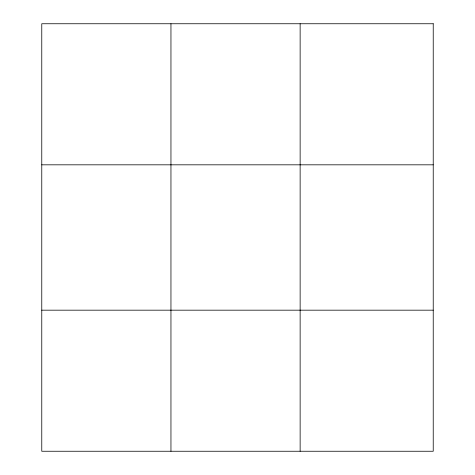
<?xml version="1.0" encoding="UTF-8"?>
<svg xmlns="http://www.w3.org/2000/svg" width="475" height="475" viewBox="0 0 475 475"><rect width="100%" height="100%" fill="white"/><g stroke="black" fill="none" stroke-linecap="round" stroke-linejoin="round"><path stroke-width="0.71" d="M170.953 451.25L170.953 23.75M300.135 451.25L300.135 23.75M41.77 164.825L433.23 164.825M41.77 310.175L433.23 310.175M433.23 23.75L433.23 451.25L41.77 451.25L41.77 23.75L433.23 23.75"/></g></svg>
